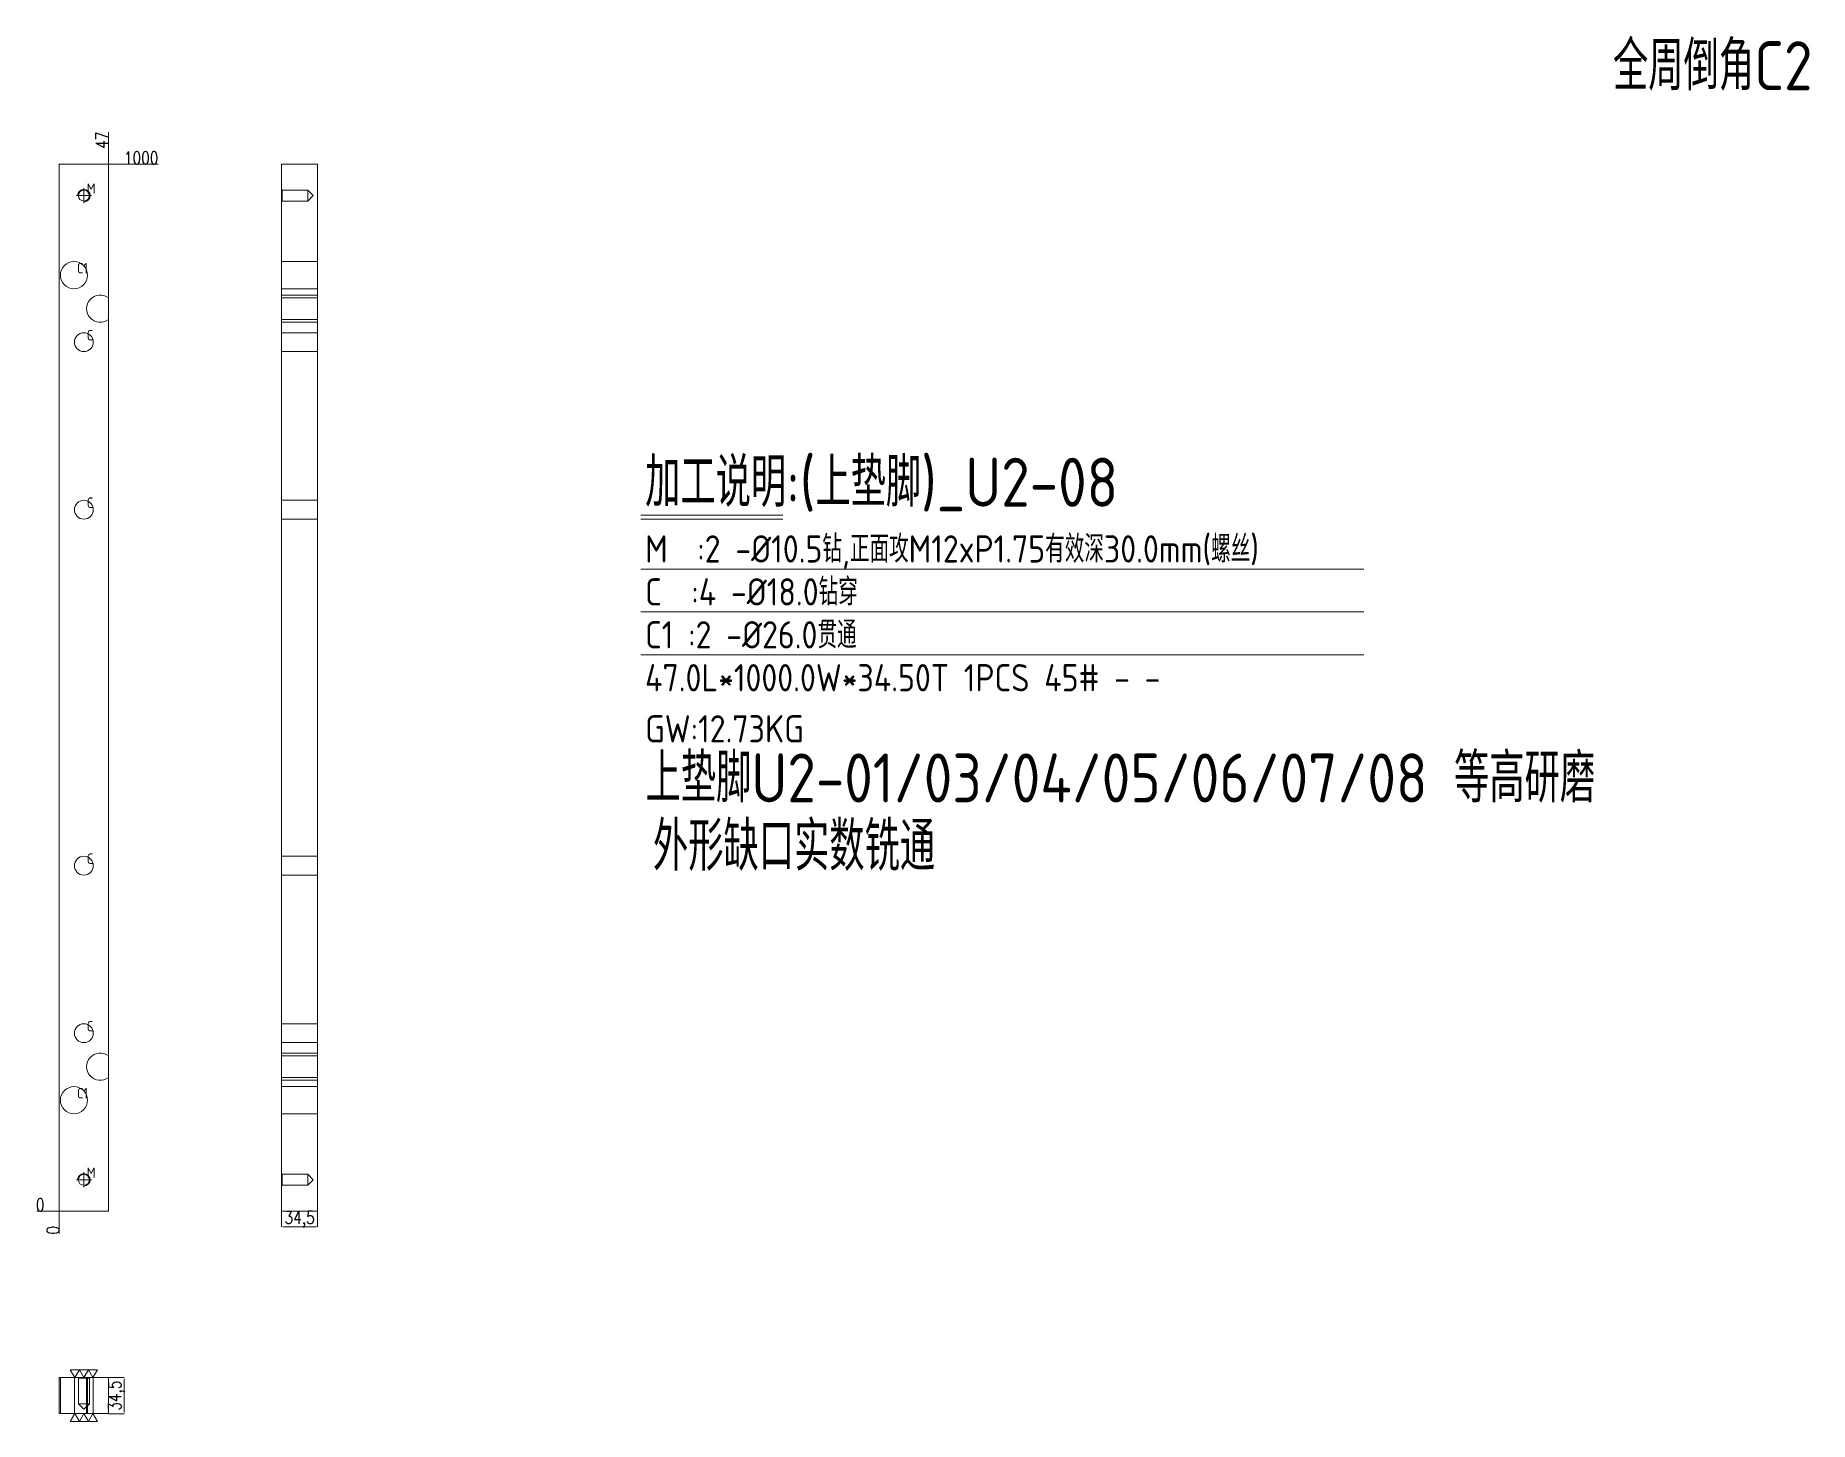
# Model space of a CAD drawing. Header units: millimetres. Extents: x 22932 to 24627, y 68866 to 70190.
import ezdxf

# ---------------------------------------------------------------- set-up
doc = ezdxf.new("R2010")
doc.units = ezdxf.units.MM
doc.linetypes.add('CENTER', pattern=[0])
doc.linetypes.add('DASHED', pattern=[0])
for name, color, linetype, lineweight in [('DIM', 4, 'Continuous', 20), ('U2', 185, 'Continuous', 20), ('U2_W', 1, 'Continuous', 25)]:
    doc.layers.add(name, color=color, linetype=linetype, lineweight=lineweight)
doc.styles.add('gbenor', font='gbenor.shx', dxfattribs={"bigfont": 'gbcbig.shx'})
doc.styles.add('TXT', font='txt.shx', dxfattribs={"width": 0.8, "bigfont": 'ctxt.shx'})
doc.dimstyles.new('零件', dxfattribs={"dimscale": 1.5, "dimtxt": 8, "dimasz": 1, "dimexe": 0, "dimexo": 0, "dimgap": 0, "dimtad": 1, "dimtxsty": 'TXT', "dimcen": 0, "dimclrd": 252, "dimclre": 252, "dimclrt": 4, "dimazin": 3, "dimtp": 0.001, "dimtm": 0.001, "dimtfac": 1, "dimtmove": 0, "dimatfit": 3, "dimlwd": 5, "dimlwe": 5})

# ---------------------------------------------------------------- blocks, each defined once
blk = doc.blocks.new('*D1107')
at = {"layer": 'Defpoints', "color": 0}
for p in [(23001.4, 70066.7), (23016.4, 70066.7), (22954.4, 69066.7)]:
    blk.add_point(p, dxfattribs=at)
at = {"layer": 'DIM', "color": 252, "lineweight": 5}
blk.add_line((23001.4, 70066.7), (23048.8, 70066.7), dxfattribs=at)
at = {"layer": 'DIM', "color": 4, "lineweight": 5, "insert": (23032.6, 70072.7), "char_height": 12, "attachment_point": 5, "style": 'TXT'}
blk.add_mtext('1000', dxfattribs=at)
blk = doc.blocks.new('*D1108')
at = {"layer": 'Defpoints', "color": 0}
for p in [(22939.4, 69066.7), (22954.4, 69066.7), (22954.4, 69066.7)]:
    blk.add_point(p, dxfattribs=at)
at = {"layer": 'DIM', "color": 252, "lineweight": 5}
blk.add_line((22954.4, 69066.7), (22933, 69066.7), dxfattribs=at)
at = {"layer": 'DIM', "color": 4, "lineweight": 5, "insert": (22936.2, 69072.7), "char_height": 12, "attachment_point": 5, "style": 'TXT'}
blk.add_mtext('0', dxfattribs=at)
blk = doc.blocks.new('*D1109')
at = {"layer": 'Defpoints', "color": 0}
for p in [(22954.4, 69066.7), (22954.4, 69066.7), (22954.4, 69051.7)]:
    blk.add_point(p, dxfattribs=at)
at = {"layer": 'DIM', "color": 252, "lineweight": 5}
blk.add_line((22954.4, 69066.7), (22954.4, 69045.3), dxfattribs=at)
at = {"layer": 'DIM', "color": 4, "lineweight": 5, "insert": (22948.4, 69048.5), "char_height": 12, "attachment_point": 5, "rotation": 90, "style": 'TXT'}
blk.add_mtext('0', dxfattribs=at)
blk = doc.blocks.new('*D1110')
at = {"layer": 'Defpoints', "color": 0}
for p in [(23001.4, 70081.7), (23001.4, 70066.7), (22954.4, 69066.7)]:
    blk.add_point(p, dxfattribs=at)
at = {"layer": 'DIM', "color": 252, "lineweight": 5}
for p, q in [((23001.4, 70078.7), (23001.4, 70097.2)), ((23001.4, 70075.7), (23001.4, 70078.7)), ((23001.4, 70066.7), (23001.4, 70075.7))]:
    blk.add_line(p, q, dxfattribs=at)
at = {"layer": 'DIM', "color": 4, "lineweight": 5, "insert": (22995.4, 70089.5), "char_height": 12, "attachment_point": 5, "rotation": 90, "style": 'TXT'}
blk.add_mtext('47', dxfattribs=at)
blk = doc.blocks.new('*D1111')
at = {"layer": 'Defpoints', "color": 0}
for p in [(23001.4, 68907.8), (23001.4, 68873.3), (23016.4, 68873.3)]:
    blk.add_point(p, dxfattribs=at)
at = {"layer": 'DIM', "color": 252, "lineweight": 5}
for p, q in [((23001.4, 68907.8), (23016.4, 68907.8)), ((23016.4, 68906.3), (23016.4, 68874.8)), ((23001.4, 68873.3), (23016.4, 68873.3))]:
    blk.add_line(p, q, dxfattribs=at)
at = {"layer": 'DIM', "color": 252}
for points in [[(23016.6, 68906.3), (23016.1, 68906.3), (23016.4, 68907.8)], [(23016.1, 68874.8), (23016.6, 68874.8), (23016.4, 68873.3)]]:
    blk.add_solid(points, dxfattribs=at)
at = {"layer": 'DIM', "color": 4, "lineweight": 5, "insert": (23009.2, 68890.6), "char_height": 12, "attachment_point": 5, "rotation": 90, "style": 'TXT'}
blk.add_mtext('34,5', dxfattribs=at)
blk = doc.blocks.new('*D1112')
at = {"layer": 'Defpoints', "color": 0}
for p in [(23166.7, 69066.7), (23201.2, 69066.7), (23201.2, 69051.7)]:
    blk.add_point(p, dxfattribs=at)
at = {"layer": 'DIM', "color": 252, "lineweight": 5}
for p, q in [((23166.7, 69066.7), (23166.7, 69051.7)), ((23168.2, 69051.7), (23199.7, 69051.7)), ((23201.2, 69066.7), (23201.2, 69051.7))]:
    blk.add_line(p, q, dxfattribs=at)
at = {"layer": 'DIM', "color": 252}
for points in [[(23168.2, 69052), (23168.2, 69051.5), (23166.7, 69051.7)], [(23199.7, 69051.5), (23199.7, 69052), (23201.2, 69051.7)]]:
    blk.add_solid(points, dxfattribs=at)
at = {"layer": 'DIM', "color": 4, "lineweight": 5, "insert": (23184, 69058.8), "char_height": 12, "attachment_point": 5, "style": 'TXT'}
blk.add_mtext('34,5', dxfattribs=at)

msp = doc.modelspace()

# ---------------------------------------------------------------- linework, layer by layer
at = {"layer": 'DIM', "color": 8, "linetype": 'Continuous', "lineweight": 5}
for p, q in [((23510.154, 69731.414), (23645.781, 69731.414)), ((23510.154, 69727.514), (23645.781, 69727.514)), ((23510.154, 69680.014), (24200.922, 69680.014)), ((23510.154, 69639.014), (24200.922, 69639.014)), ((23510.154, 69598.014), (24200.922, 69598.014))]:
    msp.add_line(p, q, dxfattribs=at)
at = {"layer": 'DIM', "color": 252, "linetype": 'DASHED', "lineweight": 5}
msp.add_lwpolyline([(22954.393, 70066.706), (22954.393, 69066.706), (23001.393, 69066.706), (23001.393, 70066.706)], close=True, dxfattribs=at)
at = {"layer": 'DIM', "linetype": 'Continuous', "lineweight": 5}
for points in [[(22990.883, 68915.35), (22986.553, 68907.85), (22982.223, 68915.35), (22977.893, 68907.85), (22973.562, 68915.35), (22969.232, 68907.85), (22964.902, 68915.35), (22990.883, 68915.35)], [(22964.902, 68865.85), (22969.232, 68873.35), (22973.562, 68865.85), (22977.893, 68873.35), (22982.223, 68865.85), (22986.553, 68873.35), (22990.883, 68865.85), (22964.902, 68865.85)]]:
    msp.add_lwpolyline(points, close=True, dxfattribs=at)
at = {"layer": 'U2', "color": 135, "linetype": 'Continuous', "lineweight": 5}
for p, q in [((22954.393, 70066.706), (22954.393, 69066.706)), ((23001.393, 70066.706), (22954.393, 70066.706)), ((23001.393, 69938.992), (23001.393, 70066.706)), ((23166.721, 70066.706), (23201.221, 70066.706)), ((23166.721, 69938.992), (23166.721, 70066.706)), ((23201.221, 70066.706), (23201.221, 69938.992)), ((23166.721, 69938.992), (23166.721, 69918.42)), ((23166.721, 69938.992), (23201.221, 69938.992)), ((23201.221, 69918.42), (23201.221, 69938.992)), ((23001.393, 69214.992), (23001.393, 69918.42)), ((23201.221, 69918.42), (23166.721, 69918.42)), ((23166.721, 69214.992), (23166.721, 69918.42)), ((23201.221, 69918.42), (23201.221, 69214.992)), ((23166.721, 69214.992), (23166.721, 69194.42)), ((23201.221, 69214.992), (23166.721, 69214.992)), ((23201.221, 69214.992), (23201.221, 69194.42)), ((23001.393, 69066.706), (23001.393, 69194.42)), ((23166.721, 69194.42), (23201.221, 69194.42)), ((23166.721, 69066.706), (23166.721, 69194.42)), ((23201.221, 69194.42), (23201.221, 69066.706)), ((22954.393, 69066.706), (23001.393, 69066.706)), ((23166.721, 69066.706), (23201.221, 69066.706)), ((22954.393, 68907.85), (23001.393, 68907.85)), ((22954.393, 68907.85), (22954.393, 68873.35)), ((23001.393, 68907.85), (23001.393, 68873.35)), ((23001.393, 68873.35), (22954.393, 68873.35))]:
    msp.add_line(p, q, dxfattribs=at)
at = {"layer": 'U2', "color": 5, "linetype": 'DASHED', "lineweight": 5, "ltscale": 0.506215}
for p, q in [((23167.468, 70041.959), (23166.721, 70042.706)), ((23191.721, 70041.959), (23167.468, 70041.959)), ((23167.468, 70031.453), (23167.468, 70041.959)), ((23196.974, 70036.706), (23191.721, 70041.959)), ((23191.721, 70031.453), (23191.721, 70041.959)), ((23191.721, 70031.453), (23196.974, 70036.706)), ((23166.721, 70030.706), (23167.468, 70031.453)), ((23167.468, 70031.453), (23191.721, 70031.453)), ((23167.468, 69101.959), (23166.721, 69102.706)), ((23166.721, 69090.706), (23167.468, 69091.453)), ((23191.721, 69101.959), (23167.468, 69101.959)), ((23167.468, 69101.959), (23167.468, 69091.453)), ((23167.468, 69091.453), (23191.721, 69091.453)), ((23196.974, 69096.706), (23191.721, 69101.959)), ((23191.721, 69101.959), (23191.721, 69091.453)), ((23191.721, 69091.453), (23196.974, 69096.706)), ((22971.893, 68907.85), (22972.64, 68907.103)), ((22972.64, 68907.103), (22972.64, 68882.85)), ((22983.146, 68907.103), (22972.64, 68907.103)), ((22983.146, 68907.103), (22983.893, 68907.85)), ((22983.146, 68882.85), (22983.146, 68907.103)), ((22972.64, 68882.85), (22977.893, 68877.597)), ((22972.64, 68882.85), (22983.146, 68882.85)), ((22977.893, 68877.597), (22983.146, 68882.85))]:
    msp.add_line(p, q, dxfattribs=at)
at = {"layer": 'U2', "color": 135, "linetype": 'DASHED', "lineweight": 5, "ltscale": 0.506215}
for p, q in [((23201.221, 69973.706), (23166.721, 69973.706)), ((23166.721, 69947.706), (23201.221, 69947.706)), ((23201.221, 69941.706), (23166.721, 69941.706)), ((23166.721, 69915.706), (23201.221, 69915.706)), ((23201.221, 69217.706), (23166.721, 69217.706)), ((23166.721, 69191.706), (23201.221, 69191.706)), ((23201.221, 69185.706), (23166.721, 69185.706)), ((23166.721, 69159.706), (23201.221, 69159.706)), ((22955.443, 68907.85), (22955.443, 68873.35)), ((22980.443, 68907.85), (22980.443, 68873.35)), ((22981.443, 68873.35), (22981.443, 68907.85))]:
    msp.add_line(p, q, dxfattribs=at)
at = {"layer": 'U2', "color": 31, "linetype": 'DASHED', "lineweight": 5, "ltscale": 0.506215}
for p, q in [((23201.221, 69905.709), (23166.721, 69905.709)), ((23166.721, 69887.702), (23201.221, 69887.702)), ((23201.221, 69745.709), (23166.721, 69745.709)), ((23166.721, 69727.702), (23201.221, 69727.702)), ((23201.221, 69405.709), (23166.721, 69405.709)), ((23166.721, 69387.702), (23201.221, 69387.702)), ((23201.221, 69245.709), (23166.721, 69245.709)), ((23166.721, 69227.702), (23201.221, 69227.702)), ((22968.889, 68907.85), (22968.889, 68873.35)), ((22986.896, 68873.35), (22986.896, 68907.85))]:
    msp.add_line(p, q, dxfattribs=at)
at = {"layer": 'U2', "color": 42, "linetype": 'Continuous', "lineweight": 5}
for centre, radius in [((22977.893, 70036.706), 5.253), ((22968.443, 69960.706), 13), ((22977.893, 69896.706), 9.004), ((22977.893, 69736.706), 9.004), ((22977.893, 69396.706), 9.004), ((22977.893, 69236.706), 9.004), ((22968.443, 69172.706), 13), ((22977.893, 69096.706), 5.253)]:
    msp.add_circle(centre, radius, dxfattribs=at)
for centre in [(22977.893, 70036.706), (22977.893, 69096.706)]:
    msp.add_arc(centre, 6, 270, 180, dxfattribs=at)
at = {"layer": 'U2', "color": 135, "linetype": 'Continuous', "lineweight": 5}
for centre, start, end in [((22993.443, 69928.706), 52.303283, 307.696717), ((22993.443, 69204.706), 52.30328, 307.69672)]:
    msp.add_arc(centre, 13, start, end, dxfattribs=at)
at = {"layer": 'U2_W', "color": 1, "linetype": 'CENTER', "lineweight": 5, "ltscale": 0.506215}
for p, q in [((22970.693, 70036.706), (22985.093, 70036.706)), ((22977.893, 70029.506), (22977.893, 70043.906)), ((22977.893, 69089.506), (22977.893, 69103.906)), ((22970.693, 69096.706), (22985.093, 69096.706))]:
    msp.add_line(p, q, dxfattribs=at)

# ---------------------------------------------------------------- texts
at = {"layer": 'DIM', "color": 6, "lineweight": 5, "style": 'gbenor'}
msp.add_text('全周倒角C2', height=46.8, dxfattribs=at).set_placement((24438.79, 70137.327))
at = {"layer": 'DIM', "color": 4, "lineweight": 5, "style": 'gbenor'}
for s, height, p in [('M', 10, (22980.653, 70038.337)), ('C1', 10, (22971.344, 69962.407)), ('C', 10, (22980.713, 69898.367)), ('加工说明:(上垫脚)_U2-08', 46.8, (23514.136, 69739.492)), ('C', 10, (22980.713, 69738.367)), ('M  :2 -%%c10.5钻,正面攻M12xP1.75有效深30.0mm(螺丝)', 26, (23514.054, 69686.235)), ('C  :4 -%%c18.0钻穿', 26, (23514.054, 69645.235)), ('C1 :2 -%%c26.0贯通', 26, (23514.054, 69604.235)), ('47.0L*1000.0W*34.50T 1PCS 45# - -', 26, (23514.054, 69563.235)), ('GW:12.73KG', 26, (23514.054, 69514.435)), ('C', 10, (22980.713, 69398.367)), ('C', 10, (22980.713, 69238.367)), ('C1', 10, (22971.344, 69174.407)), ('M', 10, (22980.653, 69098.337))]:
    msp.add_text(s, height=height, dxfattribs=at).set_placement(p)
at = {"layer": 'DIM', "color": 21, "lineweight": 5, "style": 'gbenor'}
for s, p in [('上垫脚U2-01/03/04/05/06/07/08 等高研磨', (23514.491, 69457.092)), ('外形缺口实数铣通', (23521.59, 69391.85))]:
    msp.add_text(s, height=46.8, dxfattribs=at).set_placement(p)

# ---------------------------------------------------------------- dimensions: what is measured, and where the dimension line sits
at = {"layer": 'DIM', "lineweight": 5}
for feature_location, offset, dtype, origin, picture, middle in [((23001.393, 70066.706), (0, 15), 1, (22954.393, 69066.706), '*D1110', (22995.393, 70089.477)), ((23001.393, 70066.706), (15, 0), 0, (22954.393, 69066.706), '*D1107', (23032.621, 70072.706)), ((22954.392543141, 69066.705914983), (-15, 0), 0, (22954.392543141, 69066.705914983), '*D1108', (22936.192543141, 69072.705914983)), ((22954.392543141, 69066.705914983), (0, -15), 1, (22954.392543141, 69066.705914983), '*D1109', (22948.392543141, 69048.505914983))]:
    dim = msp.add_ordinate_dim(feature_location=feature_location, offset=offset, dtype=dtype, origin=origin, dimstyle='零件', dxfattribs=at)
    dim.commit()
    dim.dimension.update_dxf_attribs({"geometry": picture, "text_midpoint": middle})
dim = msp.add_linear_dim(base=(23201.221, 69051.706), p1=(23166.721, 69066.706), p2=(23201.221, 69066.706), dimstyle='零件', dxfattribs=at)
dim.commit()
dim.dimension.update_dxf_attribs({"geometry": '*D1112', "text_midpoint": (23183.971, 69058.849)})
dim = msp.add_linear_dim(base=(23016.393, 68873.35), p1=(23001.393, 68907.85), p2=(23001.393, 68873.35), angle=90, dimstyle='零件', dxfattribs=at)
dim.commit()
dim.dimension.update_dxf_attribs({"geometry": '*D1111', "text_midpoint": (23009.25, 68890.6)})

doc.saveas('drawing.dxf')
